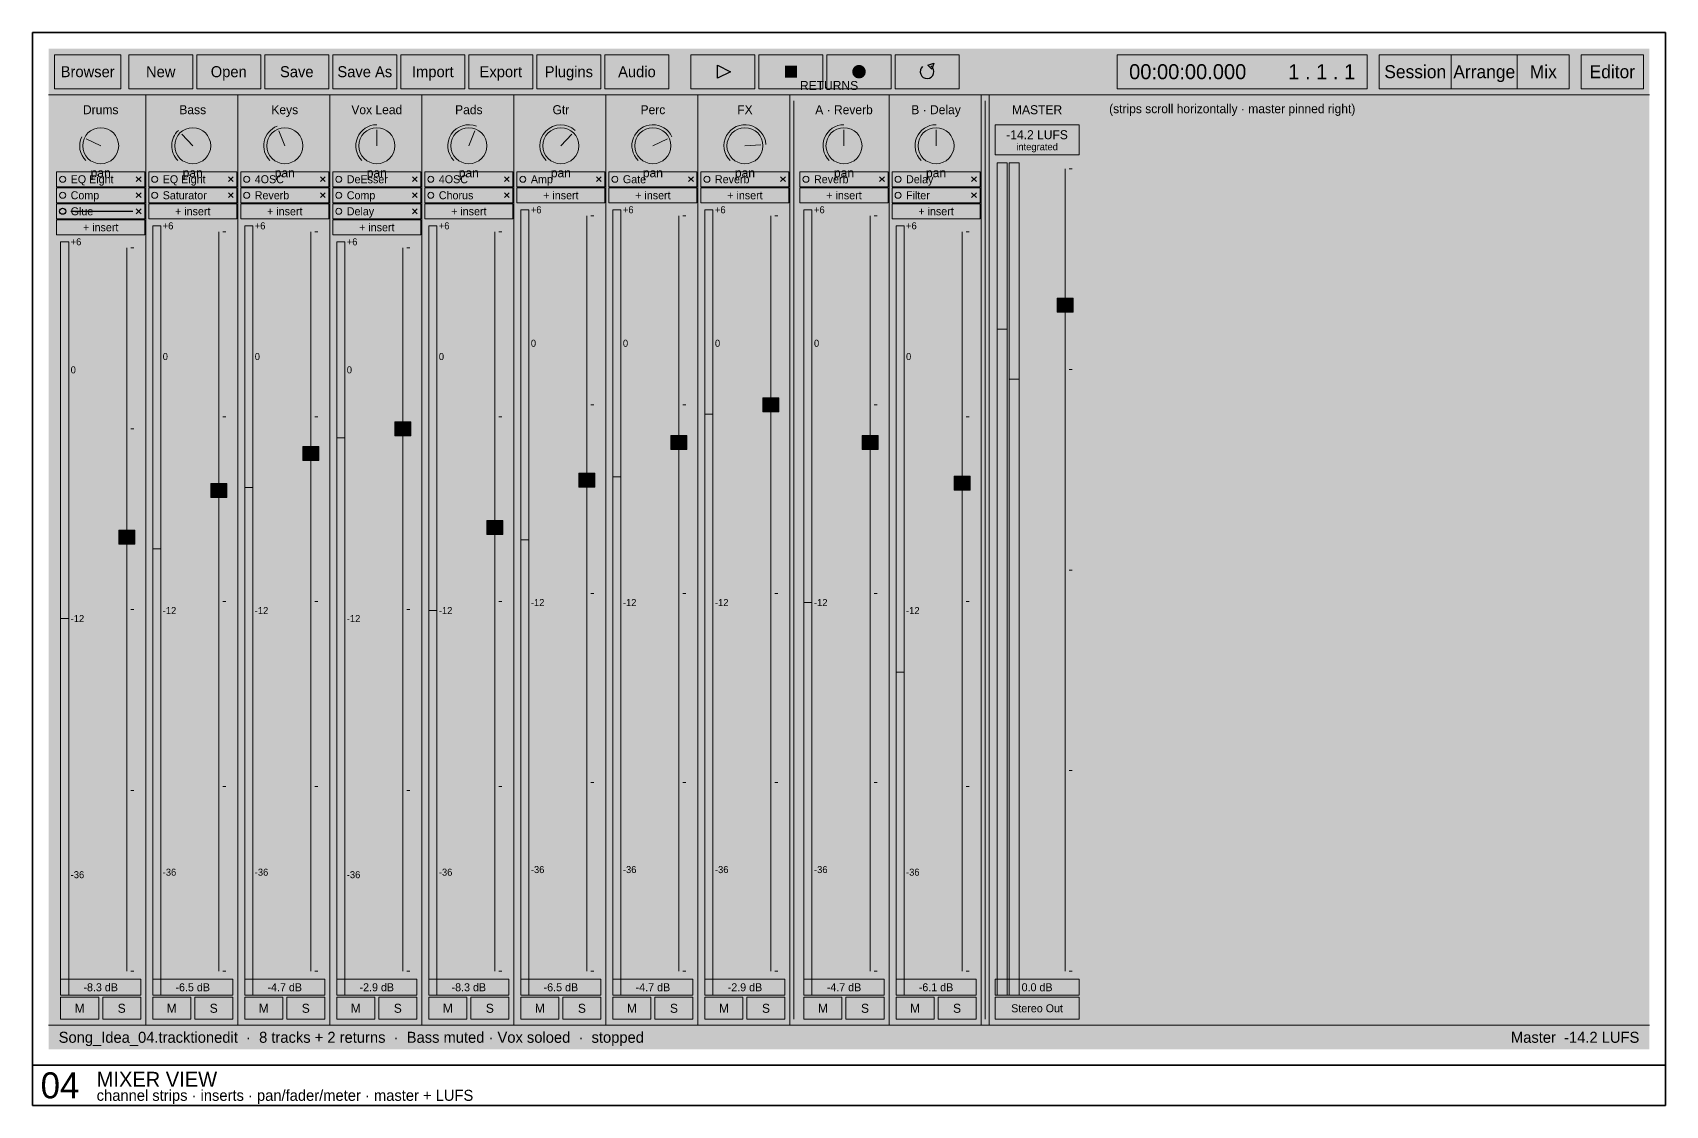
# Model space of a CAD drawing. Extents: x -16 to 3552, y -6016 to 16.
# Drawn here: x -16 to 1616, y -3536 to -2464 of the extents above; entities that cross this region are included whole.
import ezdxf
from ezdxf.enums import TextEntityAlignment as Align

# ---------------------------------------------------------------- set-up
doc = ezdxf.new("R2010")
doc.units = 0
for name, color, linetype, lineweight, true_color in [('FORGE-DIM', 7, 'Continuous', 9, 0x9aa2a8), ('FORGE-SHEET', 7, 'Continuous', 35, 0x9aa2a8), ('UI-ACCENT', 7, 'Continuous', 18, 0xe0902f), ('UI-CLIP', 7, 'Continuous', 13, 0x2d3135), ('UI-HAIRLINE', 7, 'Continuous', 9, 0x34383c), ('UI-RECORD', 7, 'Continuous', 18, 0xe24b4a)]:
    doc.layers.add(name, color=color, linetype=linetype, lineweight=lineweight, true_color=true_color)
for name, color, linetype, true_color in [('FORGE-TITLE', 7, 'Continuous', 0xd6d9dc), ('UI-METER', 7, 'Continuous', 0x57a963), ('UI-PANEL-BG', 7, 'Continuous', 0x232629), ('UI-RAISED', 7, 'Continuous', 0x2d3135), ('UI-SHELL-BG', 7, 'Continuous', 0x1a1c1e), ('UI-TEXT', 7, 'Continuous', 0xd6d9dc), ('UI-TEXT-SEC', 7, 'Continuous', 0x8a9095)]:
    doc.layers.add(name, color=color, linetype=linetype, true_color=true_color)

msp = doc.modelspace()

# ---------------------------------------------------------------- hatches: boundary and pattern name
at = {"layer": 'UI-ACCENT'}
h = msp.add_hatch(color=256, dxfattribs=at)
h.dxf.hatch_style = 1
h.paths.add_polyline_path([(1468, -2486), (1520, -2486), (1520, -2520), (1468, -2520)])
h = msp.add_hatch(color=256, dxfattribs=at)
h.dxf.hatch_style = 1
h.paths.add_polyline_path([(104, -3428), (142, -3428), (142, -3450), (104, -3450)])
h = msp.add_hatch(color=256, dxfattribs=at)
h.dxf.hatch_style = 1
h.paths.add_polyline_path([(330, -3428), (368, -3428), (368, -3450), (330, -3450)])
at = {"layer": 'UI-CLIP', "true_color": 0xc86e3c}
h = msp.add_hatch(color=7, dxfattribs=at)
h.dxf.hatch_style = 1
h.paths.add_polyline_path([(6, -2526), (98, -2526), (98, -2531), (6, -2531)])
at = {"layer": 'UI-CLIP', "true_color": 0x4e9aa6}
h = msp.add_hatch(color=7, dxfattribs=at)
h.dxf.hatch_style = 1
h.paths.add_polyline_path([(98, -2526), (190, -2526), (190, -2531), (98, -2531)])
at = {"layer": 'UI-CLIP', "true_color": 0x9a6fb0}
h = msp.add_hatch(color=7, dxfattribs=at)
h.dxf.hatch_style = 1
h.paths.add_polyline_path([(190, -2526), (282, -2526), (282, -2531), (190, -2531)])
at = {"layer": 'UI-CLIP', "true_color": 0x6fa855}
h = msp.add_hatch(color=7, dxfattribs=at)
h.dxf.hatch_style = 1
h.paths.add_polyline_path([(282, -2526), (374, -2526), (374, -2531), (282, -2531)])
at = {"layer": 'UI-CLIP', "true_color": 0xc95b6b}
h = msp.add_hatch(color=7, dxfattribs=at)
h.dxf.hatch_style = 1
h.paths.add_polyline_path([(374, -2526), (466, -2526), (466, -2531), (374, -2531)])
at = {"layer": 'UI-CLIP', "true_color": 0x5a86c4}
h = msp.add_hatch(color=7, dxfattribs=at)
h.dxf.hatch_style = 1
h.paths.add_polyline_path([(466, -2526), (558, -2526), (558, -2531), (466, -2531)])
at = {"layer": 'UI-CLIP', "true_color": 0xb7a04a}
h = msp.add_hatch(color=7, dxfattribs=at)
h.dxf.hatch_style = 1
h.paths.add_polyline_path([(558, -2526), (650, -2526), (650, -2531), (558, -2531)])
at = {"layer": 'UI-CLIP', "true_color": 0x7c8a95}
h = msp.add_hatch(color=7, dxfattribs=at)
h.dxf.hatch_style = 1
h.paths.add_polyline_path([(650, -2526), (742, -2526), (742, -2531), (650, -2531)])
h = msp.add_hatch(color=7, dxfattribs=at)
h.dxf.hatch_style = 1
h.paths.add_polyline_path([(749, -2526), (841, -2526), (841, -2531), (749, -2531)])
at = {"layer": 'UI-CLIP', "true_color": 0x5a86c4}
h = msp.add_hatch(color=7, dxfattribs=at)
h.dxf.hatch_style = 1
h.paths.add_polyline_path([(841, -2526), (933, -2526), (933, -2531), (841, -2531)])
at = {"layer": 'UI-CLIP', "true_color": 0xe0902f}
h = msp.add_hatch(color=7, dxfattribs=at)
h.dxf.hatch_style = 1
h.paths.add_polyline_path([(940, -2526), (1036, -2526), (1036, -2531), (940, -2531)])
at = {"layer": 'UI-METER', "true_color": 0x57a963}
h = msp.add_hatch(color=7, dxfattribs=at)
h.dxf.hatch_style = 1
h.paths.add_polyline_path([(949, -2876.9), (957, -2876.9), (957, -3426), (949, -3426)])
h = msp.add_hatch(color=7, dxfattribs=at)
h.dxf.hatch_style = 1
h.paths.add_polyline_path([(657, -2907.9), (663, -2907.9), (663, -3426), (657, -3426)])
h = msp.add_hatch(color=7, dxfattribs=at)
h.dxf.hatch_style = 1
h.paths.add_polyline_path([(289, -2929), (295, -2929), (295, -3426), (289, -3426)])
h = msp.add_hatch(color=7, dxfattribs=at)
h.dxf.hatch_style = 1
h.paths.add_polyline_path([(961, -2926.8), (969, -2926.8), (969, -3426), (961, -3426)])
h = msp.add_hatch(color=7, dxfattribs=at)
h.dxf.hatch_style = 1
h.paths.add_polyline_path([(565, -3002.1), (571, -3002.1), (571, -3426), (565, -3426)])
h = msp.add_hatch(color=7, dxfattribs=at)
h.dxf.hatch_style = 1
h.paths.add_polyline_path([(197, -3010.7), (203, -3010.7), (203, -3426), (197, -3426)])
h = msp.add_hatch(color=7, dxfattribs=at)
h.dxf.hatch_style = 1
h.paths.add_polyline_path([(473, -3096.3), (479, -3096.3), (479, -3426), (473, -3426)])
h = msp.add_hatch(color=7, dxfattribs=at)
h.dxf.hatch_style = 1
h.paths.add_polyline_path([(105, -3103), (111, -3103), (111, -3426), (105, -3426)])
h = msp.add_hatch(color=7, dxfattribs=at)
h.dxf.hatch_style = 1
h.paths.add_polyline_path([(381, -3195.3), (387, -3195.3), (387, -3426), (381, -3426)])
h = msp.add_hatch(color=7, dxfattribs=at)
h.dxf.hatch_style = 1
h.paths.add_polyline_path([(756, -3190.5), (762, -3190.5), (762, -3426), (756, -3426)])
h = msp.add_hatch(color=7, dxfattribs=at)
h.dxf.hatch_style = 1
h.paths.add_polyline_path([(13, -3200.1), (19, -3200.1), (19, -3426), (13, -3426)])
h = msp.add_hatch(color=7, dxfattribs=at)
h.dxf.hatch_style = 1
h.paths.add_polyline_path([(848, -3241.4), (854, -3241.4), (854, -3426), (848, -3426)])
at = {"layer": 'UI-PANEL-BG'}
h = msp.add_hatch(color=256, dxfattribs=at)
h.dxf.hatch_style = 1
h.paths.add_polyline_path([(0, -2480), (1600, -2480), (1600, -2526), (0, -2526)])
h = msp.add_hatch(color=256, dxfattribs=at)
h.dxf.hatch_style = 1
h.paths.add_polyline_path([(6, -2531), (98, -2531), (98, -2551), (6, -2551)])
h = msp.add_hatch(color=256, dxfattribs=at)
h.dxf.hatch_style = 1
h.paths.add_polyline_path([(98, -2531), (190, -2531), (190, -2551), (98, -2551)])
h = msp.add_hatch(color=256, dxfattribs=at)
h.dxf.hatch_style = 1
h.paths.add_polyline_path([(190, -2531), (282, -2531), (282, -2551), (190, -2551)])
h = msp.add_hatch(color=256, dxfattribs=at)
h.dxf.hatch_style = 1
h.paths.add_polyline_path([(282, -2531), (374, -2531), (374, -2551), (282, -2551)])
h = msp.add_hatch(color=256, dxfattribs=at)
h.dxf.hatch_style = 1
h.paths.add_polyline_path([(374, -2531), (466, -2531), (466, -2551), (374, -2551)])
h = msp.add_hatch(color=256, dxfattribs=at)
h.dxf.hatch_style = 1
h.paths.add_polyline_path([(466, -2531), (558, -2531), (558, -2551), (466, -2551)])
h = msp.add_hatch(color=256, dxfattribs=at)
h.dxf.hatch_style = 1
h.paths.add_polyline_path([(558, -2531), (650, -2531), (650, -2551), (558, -2551)])
h = msp.add_hatch(color=256, dxfattribs=at)
h.dxf.hatch_style = 1
h.paths.add_polyline_path([(650, -2531), (742, -2531), (742, -2551), (650, -2551)])
h = msp.add_hatch(color=256, dxfattribs=at)
h.dxf.hatch_style = 1
h.paths.add_polyline_path([(749, -2531), (841, -2531), (841, -2551), (749, -2551)])
h = msp.add_hatch(color=256, dxfattribs=at)
h.dxf.hatch_style = 1
h.paths.add_polyline_path([(841, -2531), (933, -2531), (933, -2551), (841, -2551)])
h = msp.add_hatch(color=256, dxfattribs=at)
h.dxf.hatch_style = 1
h.paths.add_polyline_path([(940, -2531), (1036, -2531), (1036, -2551), (940, -2551)])
h = msp.add_hatch(color=256, dxfattribs=at)
h.dxf.hatch_style = 1
h.paths.add_polyline_path([(946, -2556), (1030, -2556), (1030, -2586), (946, -2586)])
h = msp.add_hatch(color=256, dxfattribs=at)
h.dxf.hatch_style = 1
h.paths.add_polyline_path([(948, -2594), (958, -2594), (958, -3426), (948, -3426)])
h = msp.add_hatch(color=256, dxfattribs=at)
h.dxf.hatch_style = 1
h.paths.add_polyline_path([(960, -2594), (970, -2594), (970, -3426), (960, -3426)])
h = msp.add_hatch(color=256, dxfattribs=at)
h.dxf.hatch_style = 1
h.paths.add_polyline_path([(8, -2603), (96, -2603), (96, -2618), (8, -2618)])
h = msp.add_hatch(color=256, dxfattribs=at)
h.dxf.hatch_style = 1
h.paths.add_polyline_path([(100, -2603), (188, -2603), (188, -2618), (100, -2618)])
h = msp.add_hatch(color=256, dxfattribs=at)
h.dxf.hatch_style = 1
h.paths.add_polyline_path([(192, -2603), (280, -2603), (280, -2618), (192, -2618)])
h = msp.add_hatch(color=256, dxfattribs=at)
h.dxf.hatch_style = 1
h.paths.add_polyline_path([(284, -2603), (372, -2603), (372, -2618), (284, -2618)])
h = msp.add_hatch(color=256, dxfattribs=at)
h.dxf.hatch_style = 1
h.paths.add_polyline_path([(376, -2603), (464, -2603), (464, -2618), (376, -2618)])
h = msp.add_hatch(color=256, dxfattribs=at)
h.dxf.hatch_style = 1
h.paths.add_polyline_path([(468, -2603), (556, -2603), (556, -2618), (468, -2618)])
h = msp.add_hatch(color=256, dxfattribs=at)
h.dxf.hatch_style = 1
h.paths.add_polyline_path([(560, -2603), (648, -2603), (648, -2618), (560, -2618)])
h = msp.add_hatch(color=256, dxfattribs=at)
h.dxf.hatch_style = 1
h.paths.add_polyline_path([(652, -2603), (740, -2603), (740, -2618), (652, -2618)])
h = msp.add_hatch(color=256, dxfattribs=at)
h.dxf.hatch_style = 1
h.paths.add_polyline_path([(751, -2603), (839, -2603), (839, -2618), (751, -2618)])
h = msp.add_hatch(color=256, dxfattribs=at)
h.dxf.hatch_style = 1
h.paths.add_polyline_path([(843, -2603), (931, -2603), (931, -2618), (843, -2618)])
h = msp.add_hatch(color=256, dxfattribs=at)
h.dxf.hatch_style = 1
h.paths.add_polyline_path([(8, -2619), (96, -2619), (96, -2634), (8, -2634)])
h = msp.add_hatch(color=256, dxfattribs=at)
h.dxf.hatch_style = 1
h.paths.add_polyline_path([(100, -2619), (188, -2619), (188, -2634), (100, -2634)])
h = msp.add_hatch(color=256, dxfattribs=at)
h.dxf.hatch_style = 1
h.paths.add_polyline_path([(192, -2619), (280, -2619), (280, -2634), (192, -2634)])
h = msp.add_hatch(color=256, dxfattribs=at)
h.dxf.hatch_style = 1
h.paths.add_polyline_path([(284, -2619), (372, -2619), (372, -2634), (284, -2634)])
h = msp.add_hatch(color=256, dxfattribs=at)
h.dxf.hatch_style = 1
h.paths.add_polyline_path([(376, -2619), (464, -2619), (464, -2634), (376, -2634)])
h = msp.add_hatch(color=256, dxfattribs=at)
h.dxf.hatch_style = 1
h.paths.add_polyline_path([(843, -2619), (931, -2619), (931, -2634), (843, -2634)])
h = msp.add_hatch(color=256, dxfattribs=at)
h.dxf.hatch_style = 1
h.paths.add_polyline_path([(8, -2635), (96, -2635), (96, -2650), (8, -2650)])
h = msp.add_hatch(color=256, dxfattribs=at)
h.dxf.hatch_style = 1
h.paths.add_polyline_path([(284, -2635), (372, -2635), (372, -2650), (284, -2650)])
h = msp.add_hatch(color=256, dxfattribs=at)
h.dxf.hatch_style = 1
h.paths.add_polyline_path([(472, -2641), (480, -2641), (480, -3426), (472, -3426)])
h = msp.add_hatch(color=256, dxfattribs=at)
h.dxf.hatch_style = 1
h.paths.add_polyline_path([(564, -2641), (572, -2641), (572, -3426), (564, -3426)])
h = msp.add_hatch(color=256, dxfattribs=at)
h.dxf.hatch_style = 1
h.paths.add_polyline_path([(656, -2641), (664, -2641), (664, -3426), (656, -3426)])
h = msp.add_hatch(color=256, dxfattribs=at)
h.dxf.hatch_style = 1
h.paths.add_polyline_path([(755, -2641), (763, -2641), (763, -3426), (755, -3426)])
h = msp.add_hatch(color=256, dxfattribs=at)
h.dxf.hatch_style = 1
h.paths.add_polyline_path([(104, -2657), (112, -2657), (112, -3426), (104, -3426)])
h = msp.add_hatch(color=256, dxfattribs=at)
h.dxf.hatch_style = 1
h.paths.add_polyline_path([(196, -2657), (204, -2657), (204, -3426), (196, -3426)])
h = msp.add_hatch(color=256, dxfattribs=at)
h.dxf.hatch_style = 1
h.paths.add_polyline_path([(380, -2657), (388, -2657), (388, -3426), (380, -3426)])
h = msp.add_hatch(color=256, dxfattribs=at)
h.dxf.hatch_style = 1
h.paths.add_polyline_path([(847, -2657), (855, -2657), (855, -3426), (847, -3426)])
h = msp.add_hatch(color=256, dxfattribs=at)
h.dxf.hatch_style = 1
h.paths.add_polyline_path([(12, -2673), (20, -2673), (20, -3426), (12, -3426)])
h = msp.add_hatch(color=256, dxfattribs=at)
h.dxf.hatch_style = 1
h.paths.add_polyline_path([(288, -2673), (296, -2673), (296, -3426), (288, -3426)])
h = msp.add_hatch(color=256, dxfattribs=at)
h.dxf.hatch_style = 1
h.paths.add_polyline_path([(0, -3456), (1600, -3456), (1600, -3480), (0, -3480)])
at = {"layer": 'UI-RAISED'}
h = msp.add_hatch(color=256, dxfattribs=at)
h.dxf.hatch_style = 1
h.paths.add_polyline_path([(6, -2486), (72, -2486), (72, -2520), (6, -2520)])
h = msp.add_hatch(color=256, dxfattribs=at)
h.dxf.hatch_style = 1
h.paths.add_polyline_path([(80, -2486), (144, -2486), (144, -2520), (80, -2520)])
h = msp.add_hatch(color=256, dxfattribs=at)
h.dxf.hatch_style = 1
h.paths.add_polyline_path([(148, -2486), (212, -2486), (212, -2520), (148, -2520)])
h = msp.add_hatch(color=256, dxfattribs=at)
h.dxf.hatch_style = 1
h.paths.add_polyline_path([(216, -2486), (280, -2486), (280, -2520), (216, -2520)])
h = msp.add_hatch(color=256, dxfattribs=at)
h.dxf.hatch_style = 1
h.paths.add_polyline_path([(284, -2486), (348, -2486), (348, -2520), (284, -2520)])
h = msp.add_hatch(color=256, dxfattribs=at)
h.dxf.hatch_style = 1
h.paths.add_polyline_path([(352, -2486), (416, -2486), (416, -2520), (352, -2520)])
h = msp.add_hatch(color=256, dxfattribs=at)
h.dxf.hatch_style = 1
h.paths.add_polyline_path([(420, -2486), (484, -2486), (484, -2520), (420, -2520)])
h = msp.add_hatch(color=256, dxfattribs=at)
h.dxf.hatch_style = 1
h.paths.add_polyline_path([(488, -2486), (552, -2486), (552, -2520), (488, -2520)])
h = msp.add_hatch(color=256, dxfattribs=at)
h.dxf.hatch_style = 1
h.paths.add_polyline_path([(556, -2486), (620, -2486), (620, -2520), (556, -2520)])
h = msp.add_hatch(color=256, dxfattribs=at)
h.dxf.hatch_style = 1
h.paths.add_polyline_path([(642, -2486), (706, -2486), (706, -2520), (642, -2520)])
h = msp.add_hatch(color=256, dxfattribs=at)
h.dxf.hatch_style = 1
h.paths.add_polyline_path([(710, -2486), (774, -2486), (774, -2520), (710, -2520)])
h = msp.add_hatch(color=256, dxfattribs=at)
h.dxf.hatch_style = 1
h.paths.add_polyline_path([(778, -2486), (842, -2486), (842, -2520), (778, -2520)])
h = msp.add_hatch(color=256, dxfattribs=at)
h.dxf.hatch_style = 1
h.paths.add_polyline_path([(846, -2486), (910, -2486), (910, -2520), (846, -2520)])
h = msp.add_hatch(color=256, dxfattribs=at)
h.dxf.hatch_style = 1
h.paths.add_polyline_path([(1068, -2486), (1318, -2486), (1318, -2520), (1068, -2520)])
h = msp.add_hatch(color=256, dxfattribs=at)
h.dxf.hatch_style = 1
h.paths.add_polyline_path([(1330, -2486), (1402, -2486), (1402, -2520), (1330, -2520)])
h = msp.add_hatch(color=256, dxfattribs=at)
h.dxf.hatch_style = 1
h.paths.add_polyline_path([(1402, -2486), (1468, -2486), (1468, -2520), (1402, -2520)])
h = msp.add_hatch(color=256, dxfattribs=at)
h.dxf.hatch_style = 1
h.paths.add_polyline_path([(1532, -2486), (1594, -2486), (1594, -2520), (1532, -2520)])
h = msp.add_hatch(color=256, dxfattribs=at)
h.dxf.hatch_style = 1
edge = h.paths.add_edge_path()
edge.add_arc((52, -2577), 18, 0, 360)
h = msp.add_hatch(color=256, dxfattribs=at)
h.dxf.hatch_style = 1
edge = h.paths.add_edge_path()
edge.add_arc((144, -2577), 18, 0, 360)
h = msp.add_hatch(color=256, dxfattribs=at)
h.dxf.hatch_style = 1
edge = h.paths.add_edge_path()
edge.add_arc((236, -2577), 18, 0, 360)
h = msp.add_hatch(color=256, dxfattribs=at)
h.dxf.hatch_style = 1
edge = h.paths.add_edge_path()
edge.add_arc((328, -2577), 18, 0, 360)
h = msp.add_hatch(color=256, dxfattribs=at)
h.dxf.hatch_style = 1
edge = h.paths.add_edge_path()
edge.add_arc((420, -2577), 18, 0, 360)
h = msp.add_hatch(color=256, dxfattribs=at)
h.dxf.hatch_style = 1
edge = h.paths.add_edge_path()
edge.add_arc((512, -2577), 18, 0, 360)
h = msp.add_hatch(color=256, dxfattribs=at)
h.dxf.hatch_style = 1
edge = h.paths.add_edge_path()
edge.add_arc((604, -2577), 18, 0, 360)
h = msp.add_hatch(color=256, dxfattribs=at)
h.dxf.hatch_style = 1
edge = h.paths.add_edge_path()
edge.add_arc((696, -2577), 18, 0, 360)
h = msp.add_hatch(color=256, dxfattribs=at)
h.dxf.hatch_style = 1
edge = h.paths.add_edge_path()
edge.add_arc((795, -2577), 18, 0, 360)
h = msp.add_hatch(color=256, dxfattribs=at)
h.dxf.hatch_style = 1
edge = h.paths.add_edge_path()
edge.add_arc((887, -2577), 18, 0, 360)
h = msp.add_hatch(color=256, dxfattribs=at)
h.dxf.hatch_style = 1
h.paths.add_polyline_path([(468, -2619), (556, -2619), (556, -2634), (468, -2634)])
h = msp.add_hatch(color=256, dxfattribs=at)
h.dxf.hatch_style = 1
h.paths.add_polyline_path([(560, -2619), (648, -2619), (648, -2634), (560, -2634)])
h = msp.add_hatch(color=256, dxfattribs=at)
h.dxf.hatch_style = 1
h.paths.add_polyline_path([(652, -2619), (740, -2619), (740, -2634), (652, -2634)])
h = msp.add_hatch(color=256, dxfattribs=at)
h.dxf.hatch_style = 1
h.paths.add_polyline_path([(751, -2619), (839, -2619), (839, -2634), (751, -2634)])
h = msp.add_hatch(color=256, dxfattribs=at)
h.dxf.hatch_style = 1
h.paths.add_polyline_path([(100, -2635), (188, -2635), (188, -2650), (100, -2650)])
h = msp.add_hatch(color=256, dxfattribs=at)
h.dxf.hatch_style = 1
h.paths.add_polyline_path([(192, -2635), (280, -2635), (280, -2650), (192, -2650)])
h = msp.add_hatch(color=256, dxfattribs=at)
h.dxf.hatch_style = 1
h.paths.add_polyline_path([(376, -2635), (464, -2635), (464, -2650), (376, -2650)])
h = msp.add_hatch(color=256, dxfattribs=at)
h.dxf.hatch_style = 1
h.paths.add_polyline_path([(843, -2635), (931, -2635), (931, -2650), (843, -2650)])
h = msp.add_hatch(color=256, dxfattribs=at)
h.dxf.hatch_style = 1
h.paths.add_polyline_path([(8, -2651), (96, -2651), (96, -2666), (8, -2666)])
h = msp.add_hatch(color=256, dxfattribs=at)
h.dxf.hatch_style = 1
h.paths.add_polyline_path([(284, -2651), (372, -2651), (372, -2666), (284, -2666)])
h = msp.add_hatch(color=256, dxfattribs=at)
h.dxf.hatch_style = 1
h.paths.add_polyline_path([(1008, -2729.3), (1024, -2729.3), (1024, -2743.3), (1008, -2743.3)])
h = msp.add_hatch(color=256, dxfattribs=at)
h.dxf.hatch_style = 1
h.paths.add_polyline_path([(714, -2828.8), (730, -2828.8), (730, -2842.8), (714, -2842.8)])
h = msp.add_hatch(color=256, dxfattribs=at)
h.dxf.hatch_style = 1
h.paths.add_polyline_path([(346, -2852.8), (362, -2852.8), (362, -2866.8), (346, -2866.8)])
h = msp.add_hatch(color=256, dxfattribs=at)
h.dxf.hatch_style = 1
h.paths.add_polyline_path([(622, -2866.5), (638, -2866.5), (638, -2880.5), (622, -2880.5)])
h = msp.add_hatch(color=256, dxfattribs=at)
h.dxf.hatch_style = 1
h.paths.add_polyline_path([(813, -2866.5), (829, -2866.5), (829, -2880.5), (813, -2880.5)])
h = msp.add_hatch(color=256, dxfattribs=at)
h.dxf.hatch_style = 1
h.paths.add_polyline_path([(254, -2877.7), (270, -2877.7), (270, -2891.7), (254, -2891.7)])
h = msp.add_hatch(color=256, dxfattribs=at)
h.dxf.hatch_style = 1
h.paths.add_polyline_path([(530, -2904.2), (546, -2904.2), (546, -2918.2), (530, -2918.2)])
h = msp.add_hatch(color=256, dxfattribs=at)
h.dxf.hatch_style = 1
h.paths.add_polyline_path([(162, -2914.7), (178, -2914.7), (178, -2928.7), (162, -2928.7)])
h = msp.add_hatch(color=256, dxfattribs=at)
h.dxf.hatch_style = 1
h.paths.add_polyline_path([(905, -2907.3), (921, -2907.3), (921, -2921.3), (905, -2921.3)])
h = msp.add_hatch(color=256, dxfattribs=at)
h.dxf.hatch_style = 1
h.paths.add_polyline_path([(438, -2951.6), (454, -2951.6), (454, -2965.6), (438, -2965.6)])
h = msp.add_hatch(color=256, dxfattribs=at)
h.dxf.hatch_style = 1
h.paths.add_polyline_path([(70, -2961.2), (86, -2961.2), (86, -2975.2), (70, -2975.2)])
h = msp.add_hatch(color=256, dxfattribs=at)
h.dxf.hatch_style = 1
h.paths.add_polyline_path([(12, -3410), (92, -3410), (92, -3426), (12, -3426)])
h = msp.add_hatch(color=256, dxfattribs=at)
h.dxf.hatch_style = 1
h.paths.add_polyline_path([(104, -3410), (184, -3410), (184, -3426), (104, -3426)])
h = msp.add_hatch(color=256, dxfattribs=at)
h.dxf.hatch_style = 1
h.paths.add_polyline_path([(196, -3410), (276, -3410), (276, -3426), (196, -3426)])
h = msp.add_hatch(color=256, dxfattribs=at)
h.dxf.hatch_style = 1
h.paths.add_polyline_path([(288, -3410), (368, -3410), (368, -3426), (288, -3426)])
h = msp.add_hatch(color=256, dxfattribs=at)
h.dxf.hatch_style = 1
h.paths.add_polyline_path([(380, -3410), (460, -3410), (460, -3426), (380, -3426)])
h = msp.add_hatch(color=256, dxfattribs=at)
h.dxf.hatch_style = 1
h.paths.add_polyline_path([(472, -3410), (552, -3410), (552, -3426), (472, -3426)])
h = msp.add_hatch(color=256, dxfattribs=at)
h.dxf.hatch_style = 1
h.paths.add_polyline_path([(564, -3410), (644, -3410), (644, -3426), (564, -3426)])
h = msp.add_hatch(color=256, dxfattribs=at)
h.dxf.hatch_style = 1
h.paths.add_polyline_path([(656, -3410), (736, -3410), (736, -3426), (656, -3426)])
h = msp.add_hatch(color=256, dxfattribs=at)
h.dxf.hatch_style = 1
h.paths.add_polyline_path([(755, -3410), (835, -3410), (835, -3426), (755, -3426)])
h = msp.add_hatch(color=256, dxfattribs=at)
h.dxf.hatch_style = 1
h.paths.add_polyline_path([(847, -3410), (927, -3410), (927, -3426), (847, -3426)])
h = msp.add_hatch(color=256, dxfattribs=at)
h.dxf.hatch_style = 1
h.paths.add_polyline_path([(946, -3410), (1030, -3410), (1030, -3426), (946, -3426)])
h = msp.add_hatch(color=256, dxfattribs=at)
h.dxf.hatch_style = 1
h.paths.add_polyline_path([(12, -3428), (50, -3428), (50, -3450), (12, -3450)])
h = msp.add_hatch(color=256, dxfattribs=at)
h.dxf.hatch_style = 1
h.paths.add_polyline_path([(54, -3428), (92, -3428), (92, -3450), (54, -3450)])
h = msp.add_hatch(color=256, dxfattribs=at)
h.dxf.hatch_style = 1
h.paths.add_polyline_path([(146, -3428), (184, -3428), (184, -3450), (146, -3450)])
h = msp.add_hatch(color=256, dxfattribs=at)
h.dxf.hatch_style = 1
h.paths.add_polyline_path([(196, -3428), (234, -3428), (234, -3450), (196, -3450)])
h = msp.add_hatch(color=256, dxfattribs=at)
h.dxf.hatch_style = 1
h.paths.add_polyline_path([(238, -3428), (276, -3428), (276, -3450), (238, -3450)])
h = msp.add_hatch(color=256, dxfattribs=at)
h.dxf.hatch_style = 1
h.paths.add_polyline_path([(288, -3428), (326, -3428), (326, -3450), (288, -3450)])
h = msp.add_hatch(color=256, dxfattribs=at)
h.dxf.hatch_style = 1
h.paths.add_polyline_path([(380, -3428), (418, -3428), (418, -3450), (380, -3450)])
h = msp.add_hatch(color=256, dxfattribs=at)
h.dxf.hatch_style = 1
h.paths.add_polyline_path([(422, -3428), (460, -3428), (460, -3450), (422, -3450)])
h = msp.add_hatch(color=256, dxfattribs=at)
h.dxf.hatch_style = 1
h.paths.add_polyline_path([(472, -3428), (510, -3428), (510, -3450), (472, -3450)])
h = msp.add_hatch(color=256, dxfattribs=at)
h.dxf.hatch_style = 1
h.paths.add_polyline_path([(514, -3428), (552, -3428), (552, -3450), (514, -3450)])
h = msp.add_hatch(color=256, dxfattribs=at)
h.dxf.hatch_style = 1
h.paths.add_polyline_path([(564, -3428), (602, -3428), (602, -3450), (564, -3450)])
h = msp.add_hatch(color=256, dxfattribs=at)
h.dxf.hatch_style = 1
h.paths.add_polyline_path([(606, -3428), (644, -3428), (644, -3450), (606, -3450)])
h = msp.add_hatch(color=256, dxfattribs=at)
h.dxf.hatch_style = 1
h.paths.add_polyline_path([(656, -3428), (694, -3428), (694, -3450), (656, -3450)])
h = msp.add_hatch(color=256, dxfattribs=at)
h.dxf.hatch_style = 1
h.paths.add_polyline_path([(698, -3428), (736, -3428), (736, -3450), (698, -3450)])
h = msp.add_hatch(color=256, dxfattribs=at)
h.dxf.hatch_style = 1
h.paths.add_polyline_path([(755, -3428), (793, -3428), (793, -3450), (755, -3450)])
h = msp.add_hatch(color=256, dxfattribs=at)
h.dxf.hatch_style = 1
h.paths.add_polyline_path([(797, -3428), (835, -3428), (835, -3450), (797, -3450)])
h = msp.add_hatch(color=256, dxfattribs=at)
h.dxf.hatch_style = 1
h.paths.add_polyline_path([(847, -3428), (885, -3428), (885, -3450), (847, -3450)])
h = msp.add_hatch(color=256, dxfattribs=at)
h.dxf.hatch_style = 1
h.paths.add_polyline_path([(889, -3428), (927, -3428), (927, -3450), (889, -3450)])
h = msp.add_hatch(color=256, dxfattribs=at)
h.dxf.hatch_style = 1
h.paths.add_polyline_path([(946, -3428), (1030, -3428), (1030, -3450), (946, -3450)])
at = {"layer": 'UI-RECORD'}
h = msp.add_hatch(color=256, dxfattribs=at)
h.dxf.hatch_style = 1
edge = h.paths.add_edge_path()
edge.add_arc((810, -2503), 6.82, 0, 360)
at = {"layer": 'UI-SHELL-BG'}
h = msp.add_hatch(color=256, dxfattribs=at)
h.dxf.hatch_style = 1
h.paths.add_polyline_path([(0, -2526), (1600, -2526), (1600, -3456), (0, -3456)])
at = {"layer": 'UI-TEXT'}
h = msp.add_hatch(color=256, dxfattribs=at)
h.dxf.hatch_style = 1
h.paths.add_polyline_path([(736, -2496.9), (748.1, -2496.9), (748.1, -2509.1), (736, -2509.1)])

# ---------------------------------------------------------------- linework, layer by layer
at = {"layer": 'FORGE-SHEET'}
msp.add_line((-16, -3496), (1616, -3496), dxfattribs=at)
msp.add_lwpolyline([(-16, -2464), (1616, -2464), (1616, -3536), (-16, -3536)], close=True, dxfattribs=at)
at = {"layer": 'UI-ACCENT'}
for p, q in [((236, -2577), (230.1, -2562.1)), ((328, -2577), (328, -2561)), ((420, -2577), (425.9, -2562.1)), ((795, -2577), (795, -2561)), ((887, -2577), (887, -2561)), ((52, -2577), (37.5, -2570.2)), ((144, -2577), (133, -2565.3)), ((512, -2577), (523, -2565.3)), ((604, -2577), (618.5, -2570.2)), ((696, -2577), (712, -2576)), ((1009, -2736.3), (1023, -2736.3)), ((948, -2760.4), (958, -2760.4)), ((960, -2810.3), (970, -2810.3)), ((715, -2835.8), (729, -2835.8)), ((656, -2845.1), (664, -2845.1)), ((288, -2868.8), (296, -2868.8)), ((347, -2859.8), (361, -2859.8)), ((255, -2884.7), (269, -2884.7)), ((623, -2873.5), (637, -2873.5)), ((814, -2873.5), (828, -2873.5)), ((196, -2918.5), (204, -2918.5)), ((531, -2911.2), (545, -2911.2)), ((564, -2907.9), (572, -2907.9)), ((906, -2914.3), (920, -2914.3)), ((163, -2921.7), (177, -2921.7)), ((71, -2968.2), (85, -2968.2)), ((439, -2958.6), (453, -2958.6)), ((104, -2980), (112, -2980)), ((472, -2970.7), (480, -2970.7)), ((755, -3033.5), (763, -3033.5)), ((12, -3049.5), (20, -3049.5)), ((380, -3041.5), (388, -3041.5)), ((847, -3103), (855, -3103))]:
    msp.add_line(p, q, dxfattribs=at)
for points in [[(1008, -2729.3), (1024, -2729.3), (1024, -2743.3), (1008, -2743.3)], [(714, -2828.8), (730, -2828.8), (730, -2842.8), (714, -2842.8)], [(346, -2852.8), (362, -2852.8), (362, -2866.8), (346, -2866.8)], [(622, -2866.5), (638, -2866.5), (638, -2880.5), (622, -2880.5)], [(813, -2866.5), (829, -2866.5), (829, -2880.5), (813, -2880.5)], [(254, -2877.7), (270, -2877.7), (270, -2891.7), (254, -2891.7)], [(530, -2904.2), (546, -2904.2), (546, -2918.2), (530, -2918.2)], [(162, -2914.7), (178, -2914.7), (178, -2928.7), (162, -2928.7)], [(905, -2907.3), (921, -2907.3), (921, -2921.3), (905, -2921.3)], [(438, -2951.6), (454, -2951.6), (454, -2965.6), (438, -2965.6)], [(70, -2961.2), (86, -2961.2), (86, -2975.2), (70, -2975.2)]]:
    msp.add_lwpolyline(points, close=True, dxfattribs=at)
for centre in [(14, -2610.5), (106, -2610.5), (198, -2610.5), (290, -2610.5), (382, -2610.5), (474, -2610.5), (566, -2610.5), (658, -2610.5), (757, -2610.5), (849, -2610.5), (14, -2626.5), (106, -2626.5), (198, -2626.5), (290, -2626.5), (382, -2626.5), (849, -2626.5), (290, -2642.5)]:
    msp.add_circle(centre, 3, dxfattribs=at)
for centre, start in [((144, -2577), 133.2), ((236, -2577), 111.6), ((328, -2577), 90), ((420, -2577), 68.4), ((512, -2577), 46.8), ((604, -2577), 25.2), ((696, -2577), 3.6), ((795, -2577), 90), ((887, -2577), 90), ((52, -2577), 154.8)]:
    msp.add_arc(centre, 21, start, 225, dxfattribs=at)
at = {"layer": 'UI-HAIRLINE'}
for p, q in [((0, -2526), (1600, -2526)), ((97, -2526), (97, -3456)), ((189, -2526), (189, -3456)), ((281, -2526), (281, -3456)), ((373, -2526), (373, -3456)), ((465, -2526), (465, -3456)), ((557, -2526), (557, -3456)), ((649, -2526), (649, -3456)), ((741, -2526), (741, -3456)), ((840, -2526), (840, -3456)), ((932, -2526), (932, -3456)), ((940, -2526), (940, -3456)), ((745, -2532), (745, -3450)), ((936, -2532), (936, -3450)), ((1016, -2600), (1016, -3402)), ((1020, -2600), (1023, -2600)), ((538, -2647), (538, -3402)), ((542, -2647), (545, -2647)), ((630, -2647), (630, -3402)), ((634, -2647), (637, -2647)), ((722, -2647), (722, -3402)), ((726, -2647), (729, -2647)), ((821, -2647), (821, -3402)), ((825, -2647), (828, -2647)), ((170, -2663), (170, -3402)), ((174, -2663), (177, -2663)), ((262, -2663), (262, -3402)), ((266, -2663), (269, -2663)), ((446, -2663), (446, -3402)), ((450, -2663), (453, -2663)), ((913, -2663), (913, -3402)), ((917, -2663), (920, -2663)), ((78, -2679), (78, -3402)), ((82, -2679), (85, -2679)), ((354, -2679), (354, -3402)), ((358, -2679), (361, -2679)), ((1020, -2800.5), (1023, -2800.5)), ((542, -2835.8), (545, -2835.8)), ((634, -2835.8), (637, -2835.8)), ((726, -2835.8), (729, -2835.8)), ((825, -2835.8), (828, -2835.8)), ((174, -2847.8), (177, -2847.8)), ((266, -2847.8), (269, -2847.8)), ((450, -2847.8), (453, -2847.8)), ((917, -2847.8), (920, -2847.8)), ((82, -2859.8), (85, -2859.8)), ((358, -2859.8), (361, -2859.8)), ((1020, -3001), (1023, -3001)), ((174, -3032.5), (177, -3032.5)), ((266, -3032.5), (269, -3032.5)), ((450, -3032.5), (453, -3032.5)), ((542, -3024.5), (545, -3024.5)), ((634, -3024.5), (637, -3024.5)), ((726, -3024.5), (729, -3024.5)), ((825, -3024.5), (828, -3024.5)), ((917, -3032.5), (920, -3032.5)), ((82, -3040.5), (85, -3040.5)), ((358, -3040.5), (361, -3040.5)), ((542, -3213.2), (545, -3213.2)), ((634, -3213.2), (637, -3213.2)), ((726, -3213.2), (729, -3213.2)), ((825, -3213.2), (828, -3213.2)), ((1020, -3201.5), (1023, -3201.5)), ((82, -3221.2), (85, -3221.2)), ((174, -3217.2), (177, -3217.2)), ((266, -3217.2), (269, -3217.2)), ((358, -3221.2), (361, -3221.2)), ((450, -3217.2), (453, -3217.2)), ((917, -3217.2), (920, -3217.2)), ((82, -3402), (85, -3402)), ((174, -3402), (177, -3402)), ((266, -3402), (269, -3402)), ((358, -3402), (361, -3402)), ((450, -3402), (453, -3402)), ((542, -3402), (545, -3402)), ((634, -3402), (637, -3402)), ((726, -3402), (729, -3402)), ((825, -3402), (828, -3402)), ((917, -3402), (920, -3402)), ((1020, -3402), (1023, -3402)), ((0, -3456), (1600, -3456))]:
    msp.add_line(p, q, dxfattribs=at)
for points in [[(6, -2486), (72, -2486), (72, -2520), (6, -2520)], [(80, -2486), (144, -2486), (144, -2520), (80, -2520)], [(148, -2486), (212, -2486), (212, -2520), (148, -2520)], [(216, -2486), (280, -2486), (280, -2520), (216, -2520)], [(284, -2486), (348, -2486), (348, -2520), (284, -2520)], [(352, -2486), (416, -2486), (416, -2520), (352, -2520)], [(420, -2486), (484, -2486), (484, -2520), (420, -2520)], [(488, -2486), (552, -2486), (552, -2520), (488, -2520)], [(556, -2486), (620, -2486), (620, -2520), (556, -2520)], [(642, -2486), (706, -2486), (706, -2520), (642, -2520)], [(710, -2486), (774, -2486), (774, -2520), (710, -2520)], [(778, -2486), (842, -2486), (842, -2520), (778, -2520)], [(846, -2486), (910, -2486), (910, -2520), (846, -2520)], [(1068, -2486), (1318, -2486), (1318, -2520), (1068, -2520)], [(1330, -2486), (1402, -2486), (1402, -2520), (1330, -2520)], [(1402, -2486), (1468, -2486), (1468, -2520), (1402, -2520)], [(1468, -2486), (1520, -2486), (1520, -2520), (1468, -2520)], [(1532, -2486), (1594, -2486), (1594, -2520), (1532, -2520)], [(946, -2556), (1030, -2556), (1030, -2586), (946, -2586)], [(948, -2594), (958, -2594), (958, -3426), (948, -3426)], [(960, -2594), (970, -2594), (970, -3426), (960, -3426)], [(8, -2603), (96, -2603), (96, -2618), (8, -2618)], [(100, -2603), (188, -2603), (188, -2618), (100, -2618)], [(192, -2603), (280, -2603), (280, -2618), (192, -2618)], [(284, -2603), (372, -2603), (372, -2618), (284, -2618)], [(376, -2603), (464, -2603), (464, -2618), (376, -2618)], [(468, -2603), (556, -2603), (556, -2618), (468, -2618)], [(560, -2603), (648, -2603), (648, -2618), (560, -2618)], [(652, -2603), (740, -2603), (740, -2618), (652, -2618)], [(751, -2603), (839, -2603), (839, -2618), (751, -2618)], [(843, -2603), (931, -2603), (931, -2618), (843, -2618)], [(8, -2619), (96, -2619), (96, -2634), (8, -2634)], [(100, -2619), (188, -2619), (188, -2634), (100, -2634)], [(192, -2619), (280, -2619), (280, -2634), (192, -2634)], [(284, -2619), (372, -2619), (372, -2634), (284, -2634)], [(376, -2619), (464, -2619), (464, -2634), (376, -2634)], [(468, -2619), (556, -2619), (556, -2634), (468, -2634)], [(560, -2619), (648, -2619), (648, -2634), (560, -2634)], [(652, -2619), (740, -2619), (740, -2634), (652, -2634)], [(751, -2619), (839, -2619), (839, -2634), (751, -2634)], [(843, -2619), (931, -2619), (931, -2634), (843, -2634)], [(8, -2635), (96, -2635), (96, -2650), (8, -2650)], [(100, -2635), (188, -2635), (188, -2650), (100, -2650)], [(192, -2635), (280, -2635), (280, -2650), (192, -2650)], [(284, -2635), (372, -2635), (372, -2650), (284, -2650)], [(376, -2635), (464, -2635), (464, -2650), (376, -2650)], [(472, -2641), (480, -2641), (480, -3426), (472, -3426)], [(564, -2641), (572, -2641), (572, -3426), (564, -3426)], [(656, -2641), (664, -2641), (664, -3426), (656, -3426)], [(755, -2641), (763, -2641), (763, -3426), (755, -3426)], [(843, -2635), (931, -2635), (931, -2650), (843, -2650)], [(8, -2651), (96, -2651), (96, -2666), (8, -2666)], [(104, -2657), (112, -2657), (112, -3426), (104, -3426)], [(196, -2657), (204, -2657), (204, -3426), (196, -3426)], [(284, -2651), (372, -2651), (372, -2666), (284, -2666)], [(380, -2657), (388, -2657), (388, -3426), (380, -3426)], [(847, -2657), (855, -2657), (855, -3426), (847, -3426)], [(12, -2673), (20, -2673), (20, -3426), (12, -3426)], [(288, -2673), (296, -2673), (296, -3426), (288, -3426)], [(12, -3410), (92, -3410), (92, -3426), (12, -3426)], [(104, -3410), (184, -3410), (184, -3426), (104, -3426)], [(196, -3410), (276, -3410), (276, -3426), (196, -3426)], [(288, -3410), (368, -3410), (368, -3426), (288, -3426)], [(380, -3410), (460, -3410), (460, -3426), (380, -3426)], [(472, -3410), (552, -3410), (552, -3426), (472, -3426)], [(564, -3410), (644, -3410), (644, -3426), (564, -3426)], [(656, -3410), (736, -3410), (736, -3426), (656, -3426)], [(755, -3410), (835, -3410), (835, -3426), (755, -3426)], [(847, -3410), (927, -3410), (927, -3426), (847, -3426)], [(946, -3410), (1030, -3410), (1030, -3426), (946, -3426)], [(12, -3428), (50, -3428), (50, -3450), (12, -3450)], [(54, -3428), (92, -3428), (92, -3450), (54, -3450)], [(104, -3428), (142, -3428), (142, -3450), (104, -3450)], [(146, -3428), (184, -3428), (184, -3450), (146, -3450)], [(196, -3428), (234, -3428), (234, -3450), (196, -3450)], [(238, -3428), (276, -3428), (276, -3450), (238, -3450)], [(288, -3428), (326, -3428), (326, -3450), (288, -3450)], [(330, -3428), (368, -3428), (368, -3450), (330, -3450)], [(380, -3428), (418, -3428), (418, -3450), (380, -3450)], [(422, -3428), (460, -3428), (460, -3450), (422, -3450)], [(472, -3428), (510, -3428), (510, -3450), (472, -3450)], [(514, -3428), (552, -3428), (552, -3450), (514, -3450)], [(564, -3428), (602, -3428), (602, -3450), (564, -3450)], [(606, -3428), (644, -3428), (644, -3450), (606, -3450)], [(656, -3428), (694, -3428), (694, -3450), (656, -3450)], [(698, -3428), (736, -3428), (736, -3450), (698, -3450)], [(755, -3428), (793, -3428), (793, -3450), (755, -3450)], [(797, -3428), (835, -3428), (835, -3450), (797, -3450)], [(847, -3428), (885, -3428), (885, -3450), (847, -3450)], [(889, -3428), (927, -3428), (927, -3450), (889, -3450)], [(946, -3428), (1030, -3428), (1030, -3450), (946, -3450)]]:
    msp.add_lwpolyline(points, close=True, dxfattribs=at)
for centre in [(52, -2577), (144, -2577), (236, -2577), (328, -2577), (420, -2577), (512, -2577), (604, -2577), (696, -2577), (795, -2577), (887, -2577)]:
    msp.add_circle(centre, 18, dxfattribs=at)
at = {"layer": 'UI-TEXT'}
for points in [[(668.5, -2496.4), (681.7, -2503), (668.5, -2509.6)], [(878.9, -2496.4), (884.9, -2494.4), (882.9, -2500.4)]]:
    msp.add_lwpolyline(points, close=True, dxfattribs=at)
msp.add_arc((878, -2503), 6.82, 130, 55, dxfattribs=at)
at = {"layer": 'UI-TEXT-SEC'}
for p, q in [((87.6, -2608.1), (92.4, -2612.9)), ((87.6, -2612.9), (92.4, -2608.1)), ((179.6, -2608.1), (184.4, -2612.9)), ((179.6, -2612.9), (184.4, -2608.1)), ((271.6, -2608.1), (276.4, -2612.9)), ((271.6, -2612.9), (276.4, -2608.1)), ((363.6, -2608.1), (368.4, -2612.9)), ((363.6, -2612.9), (368.4, -2608.1)), ((455.6, -2608.1), (460.4, -2612.9)), ((455.6, -2612.9), (460.4, -2608.1)), ((547.6, -2608.1), (552.4, -2612.9)), ((547.6, -2612.9), (552.4, -2608.1)), ((639.6, -2608.1), (644.4, -2612.9)), ((639.6, -2612.9), (644.4, -2608.1)), ((731.6, -2608.1), (736.4, -2612.9)), ((731.6, -2612.9), (736.4, -2608.1)), ((830.6, -2608.1), (835.4, -2612.9)), ((830.6, -2612.9), (835.4, -2608.1)), ((922.6, -2608.1), (927.4, -2612.9)), ((922.6, -2612.9), (927.4, -2608.1)), ((87.6, -2624.1), (92.4, -2628.9)), ((87.6, -2628.9), (92.4, -2624.1)), ((179.6, -2624.1), (184.4, -2628.9)), ((179.6, -2628.9), (184.4, -2624.1)), ((271.6, -2624.1), (276.4, -2628.9)), ((271.6, -2628.9), (276.4, -2624.1)), ((363.6, -2624.1), (368.4, -2628.9)), ((363.6, -2628.9), (368.4, -2624.1)), ((455.6, -2624.1), (460.4, -2628.9)), ((455.6, -2628.9), (460.4, -2624.1)), ((922.6, -2624.1), (927.4, -2628.9)), ((922.6, -2628.9), (927.4, -2624.1)), ((22, -2642.5), (84, -2642.5)), ((87.6, -2640.1), (92.4, -2644.9)), ((87.6, -2644.9), (92.4, -2640.1)), ((363.6, -2640.1), (368.4, -2644.9)), ((363.6, -2644.9), (368.4, -2640.1))]:
    msp.add_line(p, q, dxfattribs=at)
msp.add_circle((14, -2642.5), 3, dxfattribs=at)

# ---------------------------------------------------------------- texts
at = {"layer": 'FORGE-DIM'}
msp.add_text('channel strips · inserts · pan/fader/meter · master + LUFS', height=11, dxfattribs=at).set_placement((48, -3526), align=Align.MIDDLE_LEFT)
at = {"layer": 'FORGE-TITLE'}
for s, height, p in [('04', 26, (-8, -3516)), ('MIXER VIEW', 15, (48, -3510))]:
    msp.add_text(s, height=height, dxfattribs=at).set_placement(p, align=Align.MIDDLE_LEFT)
at = {"layer": 'UI-ACCENT'}
msp.add_text('1 . 1 . 1', height=15, dxfattribs=at).set_placement((1306, -2503), align=Align.MIDDLE_RIGHT)
for s, height, p in [('MASTER', 9, (988, -2541)), ('+ insert', 8, (512, -2626.5)), ('+ insert', 8, (604, -2626.5)), ('+ insert', 8, (696, -2626.5)), ('+ insert', 8, (795, -2626.5)), ('+ insert', 8, (144, -2642.5)), ('+ insert', 8, (236, -2642.5)), ('+ insert', 8, (420, -2642.5)), ('+ insert', 8, (887, -2642.5)), ('+ insert', 8, (52, -2658.5)), ('+ insert', 8, (328, -2658.5))]:
    msp.add_text(s, height=height, dxfattribs=at).set_placement(p, align=Align.MIDDLE_CENTER)
at = {"layer": 'UI-TEXT'}
for s, height, p in [('Plugins', 11, (520, -2503)), ('Audio', 11, (588, -2503)), ('Session', 13, (1366, -2503)), ('Arrange', 13, (1435, -2503)), ('Editor', 13, (1563, -2503)), ('Browser', 11, (39, -2503)), ('New', 11, (112, -2503)), ('Open', 11, (180, -2503)), ('Save', 11, (248, -2503)), ('Save As', 11, (316, -2503)), ('Import', 11, (384, -2503)), ('Export', 11, (452, -2503)), ('Drums', 9, (52, -2541)), ('Bass', 9, (144, -2541)), ('Keys', 9, (236, -2541)), ('Vox Lead', 9, (328, -2541)), ('Pads', 9, (420, -2541)), ('Gtr', 9, (512, -2541)), ('Perc', 9, (604, -2541)), ('FX', 9, (696, -2541)), ('A · Reverb', 9, (795, -2541)), ('B · Delay', 9, (887, -2541)), ('-14.2 LUFS', 9, (988, -2566)), ('-8.3 dB', 8, (52, -3418)), ('-6.5 dB', 8, (144, -3418)), ('-4.7 dB', 8, (236, -3418)), ('-2.9 dB', 8, (328, -3418)), ('-8.3 dB', 8, (420, -3418)), ('-6.5 dB', 8, (512, -3418)), ('-4.7 dB', 8, (604, -3418)), ('-2.9 dB', 8, (696, -3418)), ('-4.7 dB', 8, (795, -3418)), ('-6.1 dB', 8, (887, -3418)), ('0.0 dB', 8, (988, -3418)), ('M', 9, (31, -3439)), ('S', 9, (73, -3439)), ('S', 9, (165, -3439)), ('M', 9, (215, -3439)), ('S', 9, (257, -3439)), ('M', 9, (307, -3439)), ('M', 9, (399, -3439)), ('S', 9, (441, -3439)), ('M', 9, (491, -3439)), ('S', 9, (533, -3439)), ('M', 9, (583, -3439)), ('S', 9, (625, -3439)), ('M', 9, (675, -3439)), ('S', 9, (717, -3439)), ('M', 9, (774, -3439)), ('S', 9, (816, -3439)), ('M', 9, (866, -3439)), ('S', 9, (908, -3439)), ('Stereo Out', 8, (988, -3439))]:
    msp.add_text(s, height=height, dxfattribs=at).set_placement(p, align=Align.MIDDLE_CENTER)
for s, height, p in [('00:00:00.000', 15, (1080, -2503)), ('EQ Eight', 8, (22, -2610.5)), ('EQ Eight', 8, (114, -2610.5)), ('4OSC', 8, (206, -2610.5)), ('DeEsser', 8, (298, -2610.5)), ('4OSC', 8, (390, -2610.5)), ('Amp', 8, (482, -2610.5)), ('Gate', 8, (574, -2610.5)), ('Reverb', 8, (666, -2610.5)), ('Reverb', 8, (765, -2610.5)), ('Delay', 8, (857, -2610.5)), ('Comp', 8, (22, -2626.5)), ('Saturator', 8, (114, -2626.5)), ('Reverb', 8, (206, -2626.5)), ('Comp', 8, (298, -2626.5)), ('Chorus', 8, (390, -2626.5)), ('Filter', 8, (857, -2626.5)), ('Delay', 8, (298, -2642.5))]:
    msp.add_text(s, height=height, dxfattribs=at).set_placement(p, align=Align.MIDDLE_LEFT)
at = {"layer": 'UI-TEXT', "true_color": 0x241600}
for s, height, p in [('Mix', 13, (1494, -2503)), ('M', 9, (123, -3439)), ('S', 9, (349, -3439))]:
    msp.add_text(s, height=height, dxfattribs=at).set_placement(p, align=Align.MIDDLE_CENTER)
at = {"layer": 'UI-TEXT-SEC'}
msp.add_text('RETURNS', height=9, dxfattribs=at).set_placement((751, -2524), align=Align.BOTTOM_LEFT)
for s, height, p in [('(strips scroll horizontally · master pinned right)', 9, (1060, -2540)), ('Glue', 8, (22, -2642.5)), ('+6', 7, (482, -2641)), ('+6', 7, (574, -2641)), ('+6', 7, (666, -2641)), ('+6', 7, (765, -2641)), ('+6', 7, (114, -2657)), ('+6', 7, (206, -2657)), ('+6', 7, (390, -2657)), ('+6', 7, (857, -2657)), ('+6', 7, (22, -2673)), ('+6', 7, (298, -2673)), ('0', 7, (482, -2774.4)), ('0', 7, (574, -2774.4)), ('0', 7, (666, -2774.4)), ('0', 7, (765, -2774.4)), ('0', 7, (114, -2787.7)), ('0', 7, (206, -2787.7)), ('0', 7, (390, -2787.7)), ('0', 7, (857, -2787.7)), ('0', 7, (22, -2801)), ('0', 7, (298, -2801)), ('-12', 7, (482, -3033.5)), ('-12', 7, (574, -3033.5)), ('-12', 7, (666, -3033.5)), ('-12', 7, (765, -3033.5)), ('-12', 7, (22, -3049.5)), ('-12', 7, (114, -3041.5)), ('-12', 7, (206, -3041.5)), ('-12', 7, (298, -3049.5)), ('-12', 7, (390, -3041.5)), ('-12', 7, (857, -3041.5)), ('-36', 7, (22, -3305.5)), ('-36', 7, (114, -3303)), ('-36', 7, (206, -3303)), ('-36', 7, (298, -3305.5)), ('-36', 7, (390, -3303)), ('-36', 7, (482, -3300.4)), ('-36', 7, (574, -3300.4)), ('-36', 7, (666, -3300.4)), ('-36', 7, (765, -3300.4)), ('-36', 7, (857, -3303)), ('Song_Idea_04.tracktionedit  ·  8 tracks + 2 returns  ·  Bass muted · Vox soloed  ·  stopped', 11, (10, -3468))]:
    msp.add_text(s, height=height, dxfattribs=at).set_placement(p, align=Align.MIDDLE_LEFT)
for s, height, p in [('integrated', 7, (988, -2578)), ('pan', 9, (52, -2604)), ('pan', 9, (144, -2604)), ('pan', 9, (236, -2604)), ('pan', 9, (328, -2604)), ('pan', 9, (420, -2604)), ('pan', 9, (512, -2604)), ('pan', 9, (604, -2604)), ('pan', 9, (696, -2604)), ('pan', 9, (795, -2604)), ('pan', 9, (887, -2604))]:
    msp.add_text(s, height=height, dxfattribs=at).set_placement(p, align=Align.MIDDLE_CENTER)
msp.add_text('Master  -14.2 LUFS', height=11, dxfattribs=at).set_placement((1590, -3468), align=Align.MIDDLE_RIGHT)

doc.saveas('drawing.dxf')
